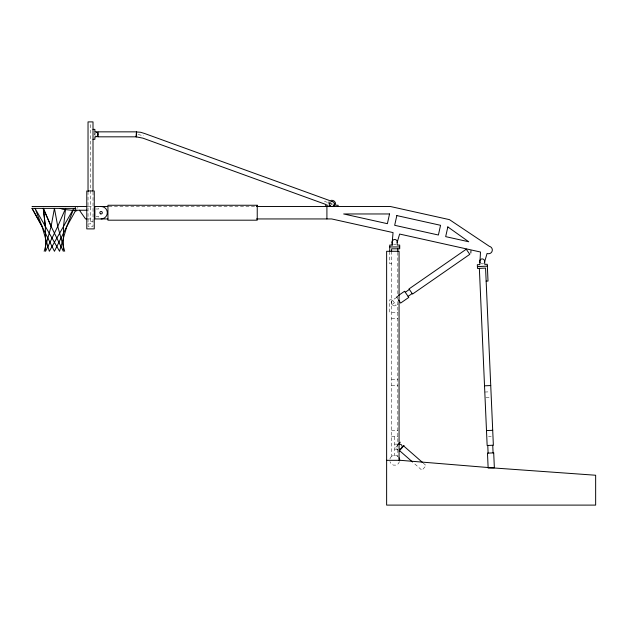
<?xml version="1.0" encoding="UTF-8"?>
<svg xmlns="http://www.w3.org/2000/svg" width="627" height="627" viewBox="0 0 627 627"><rect width="100%" height="100%" fill="white"/><g stroke="black" fill="none" stroke-linecap="round" stroke-linejoin="round"><path stroke-width="0.47" stroke-dasharray="3.13 2.35" d="M77.975 207.647L76.831 208.305M397.824 444.99L395.363 447.796L397.863 449.982M396.734 297.449C394.477 298.852 389.696 301.195 391.859 304.612C393.482 306.971 396.648 305.662 398.231 303.977M394.72 436.674L394.72 455.335L391.201 456.793A4.977 4.977 0 0 0 389.908 459.027M330.711 201.823L330.186 202.2A2.422 2.375 -70.1 0 0 329.418 203.924L329.481 204.567M397.863 295.905L396.382 296.939L398.051 299.345M391.609 304.793L394.414 302.841M484.796 392.04L490.126 391.804M485.933 397.706L489.491 397.549M488.543 436.713L491.207 436.596M329.394 204.01L332.718 204.01M88.031 206.502L93.008 206.502M108.91 206.502L255.55 206.502M96.119 208.987L98.604 208.987L98.604 207.333M96.119 216.456L98.604 216.456L98.604 218.118M88.031 218.941L90.515 218.941M90.515 221.433L93.008 221.433M88.031 223.917L90.515 223.917L90.515 124.389M391.609 263.732L389.743 263.732L389.743 252.25M391.609 299.816L389.743 299.816L389.743 312.254L397.824 312.254M391.609 318.477L397.824 318.477M391.609 379.445L397.824 379.445M391.609 385.66L397.824 385.66M391.609 430.451L397.824 430.451M391.609 436.674L397.824 436.674M394.72 444.135L398.866 444.135M394.72 449.112L399.697 449.112M138.175 134.523L143.708 135.808M324.418 201.306L331.887 204.01L331.887 205.672M398.239 456.793L397.204 456.001A4.977 4.977 0 0 0 392.228 456.001M423.186 463.047L426.086 465.587L421.987 470.266L413.295 462.655M392.643 300.286L396.193 305.396M397.824 252.258L397.824 456.48M391.609 251.294L391.609 456.48M94.873 131.85L94.873 136.827M93.008 191.917L93.008 226.41L88.031 226.41L88.031 192.693M328.156 204.01A3.731 3.731 0 0 1 329.246 201.377M399.524 461.597A4.977 4.977 0 0 1 389.908 461.597M483.503 263.489A2.484 2.484 0 0 1 481.011 263.599M396.052 244.06A2.484 2.484 0 0 1 393.568 244.169M329.481 204.661A2.484 2.484 0 0 1 330.641 201.855M95.202 135.581A2.484 2.484 0 0 1 95.202 133.096"/><path stroke-width="0.94" d="M392.228 245.071L392.228 241.959L392.228 245.071L389.743 245.071L389.743 251.294M392.228 242.069L393.051 232.586L331.644 218.941L256.521 218.941M75.365 207.435L74.997 210.233L87.098 210.233M44.172 251.294L51.116 226.41L54.439 208.368L57.755 226.41L64.699 251.294M397.15 242.5L399.626 234.051L480.494 252.023L479.812 264.61L477.327 264.719L477.492 268.45L485.572 268.09L493.363 445.217L487.148 445.491L479.357 268.364M470.83 253.104L470.948 250.729M73.132 210.17L66.83 226.41L59.565 251.294L35.041 208.368L42.04 226.41L49.306 251.294L73.829 208.368M334.293 204.661L334.042 205.256M75.922 210.006L66.83 226.41L54.439 251.294L42.04 226.41L32.04 208.305M136.412 131.952L140.573 132.273L144.453 133.449L329.387 200.475M326.134 204.559L142.956 138.167L136.004 136.804L136.474 131.874M398.458 444.261L400.277 442.176M399.109 451.072L404.023 445.452M398.607 295.388L404.556 291.265L408.812 297.394L400.637 303.068L398.506 300.004M405.269 292.284L409.353 289.447M408.106 296.375L412.19 293.538M96.119 132.187L97.984 132.015M331.315 201.596L332.529 201.612M477.413 266.585L487.351 266.146M486.144 281.147L488.01 281.061L487.273 264.28L484.789 264.39L484.647 261.287A2.484 2.484 0 0 0 481.418 259.022A2.484 2.484 0 0 0 480.063 262.729M484.522 385.824L490.737 385.55M486.489 430.577L492.704 430.302M93.008 129.366L94.873 129.366L94.873 131.85L95.492 131.85A2.484 2.484 0 0 1 97.984 134.343A2.484 2.484 0 0 1 95.492 136.827L94.873 136.827L94.873 139.319L93.008 139.319M97.984 136.67L96.119 136.498M88.031 190.953L93.008 190.953M328.156 205.256L325.664 205.256L325.664 206.502M32.04 206.502L32.526 206.502M33.043 206.471L87.067 206.502M107.938 206.502L94.873 206.502L94.873 218.941L107.938 218.941M256.521 206.502L390.362 206.502L449.457 219.638L489.405 246.356A3.731 3.731 0 0 1 492.234 250.808A3.731 3.731 0 0 1 487.782 253.645L487.069 253.48L484.593 261.929A2.484 2.484 0 0 1 484.373 262.541M75.326 208.368L32.04 208.368L42.04 226.41M87.2 218.941L85.538 218.941L79.441 210.233M389.743 246.936L399.697 246.936M386.632 460.312L400.316 460.312L491.137 467.773L595.65 475.242L595.65 505.103L386.632 505.103L386.632 251.294L399.07 251.294L399.07 460.312M329.692 205.28A2.5 2.5 0 0 0 331.213 206.44L331.887 206.502M76.831 210.852L62.927 209.308L60.231 208.368M403.616 445.922L422.465 462.412M399.517 450.609L412.566 462.021M51.116 226.41L63.327 251.294L63.507 226.41L65.631 208.368L57.755 226.41L45.544 251.294L45.363 226.41L43.357 208.305L51.116 226.41L43.239 208.368L45.363 226.41M492.744 445.241L493.081 452.898M487.767 445.46L488.104 453.117M397.824 248.801L397.824 251.294M391.609 251.294L391.609 248.801L399.697 248.801L399.697 245.071L397.204 245.071L397.204 241.959A2.484 2.484 0 0 0 394.022 239.569A2.484 2.484 0 0 0 392.62 243.3M338.11 206.502L338.11 205.256L335.617 205.256L335.617 204.01A3.731 3.731 0 0 0 330.021 200.781M334.371 204.01L334.371 206.502M326.91 206.502L326.91 218.941M94.254 190.953L94.254 228.894L86.785 228.894L86.785 190.953M93.008 191.243L93.008 121.897L88.031 121.897L88.031 191.925M101.096 206.502A6.223 6.223 0 0 1 107.311 212.725A6.223 6.223 0 0 1 101.096 218.941M399.023 457.82A4.977 4.977 0 0 1 399.697 460.312M399.697 444.135A2.484 2.484 0 0 1 402.181 446.628A2.484 2.484 0 0 1 399.697 449.112M331.213 201.612A2.5 2.5 0 0 1 334.34 203.744A2.5 2.5 0 0 1 331.769 206.526M331.816 206.495A2.5 2.5 0 0 1 330.594 206.118M330.092 205.703A2.5 2.5 0 0 1 329.716 205.178M389.539 213.964L387.384 223.682L343.659 213.964L389.539 213.964M396.828 215.586L394.673 225.305L438.391 235.015L440.554 225.305L396.828 215.586M447.843 226.919L445.679 236.638L468.706 241.756L447.843 226.919M466.245 249.225L409 288.937L412.55 294.047L469.795 254.335L466.245 249.225M493.7 452.866L487.485 453.141L488.143 468.055L494.358 467.789L493.7 452.866M136.561 131.85L97.984 131.85L97.984 136.827L136.561 136.827L136.561 131.85M257.235 205.256L107.938 205.256L107.938 220.187L257.235 220.187L257.235 205.256M100.469 213.799A1.246 1.246 0 0 0 102.334 212.725A1.246 1.246 0 0 0 100.469 211.644A1.246 1.246 0 0 0 100.469 213.799"/></g></svg>
